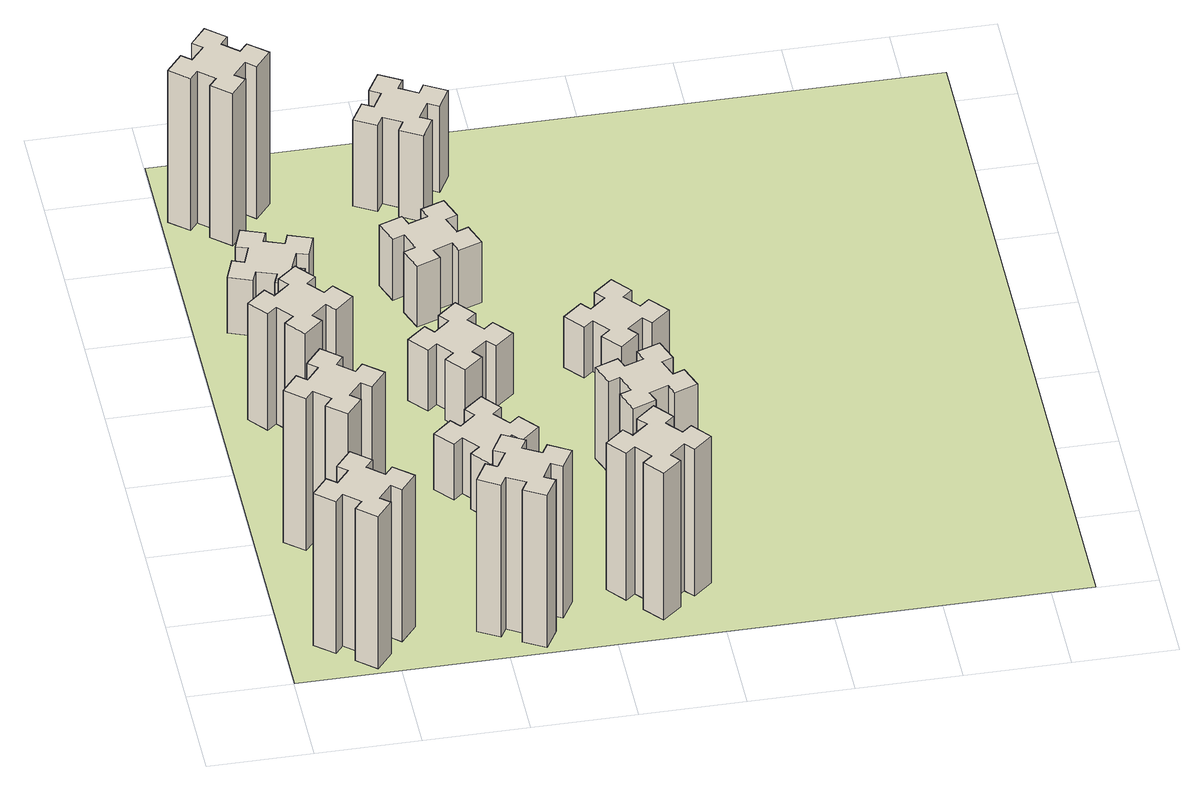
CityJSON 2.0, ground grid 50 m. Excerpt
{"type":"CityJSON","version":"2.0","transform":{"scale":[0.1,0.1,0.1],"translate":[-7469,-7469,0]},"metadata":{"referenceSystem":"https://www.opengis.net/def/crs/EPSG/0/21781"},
"CityObjects":{
"building1":{"type":"Building","attributes":{"class":"1000","function":"1000","usage":"1000","yearOfConstruction":2016,"roofType":"1000","measuredHeight":90,"storeysAboveGround":30,"storeysBelowGround":0},"geometry":[{"type":"Solid","lod":"1","boundaries":[[[[0,1,2,3,4,5,6,7,8,9,10,11,12,13,14,15,16,17,18,19]],[[17,16,20,21]],[[16,15,22,20]],[[15,14,23,22]],[[14,13,24,23]],[[13,12,25,24]],[[12,11,26,25]],[[11,10,27,26]],[[10,9,28,27]],[[9,8,29,28]],[[8,7,30,29]],[[7,6,31,30]],[[6,5,32,31]],[[5,4,33,32]],[[4,3,34,33]],[[3,2,35,34]],[[2,1,36,35]],[[1,0,37,36]],[[0,19,38,37]],[[19,18,39,38]],[[18,17,21,39]],[[24,25,26,27,28,29,30,31,32,33,34,35,36,37,38,39,21,20,22,23]]]]}]},
"building2":{"type":"Building","attributes":{"class":"1000","function":"1000","usage":"1000","yearOfConstruction":2016,"roofType":"1000","measuredHeight":90,"storeysAboveGround":30,"storeysBelowGround":0},"geometry":[{"type":"Solid","lod":"1","boundaries":[[[[40,41,42,43,44,45,46,47,48,49,50,51,52,53,54,55,56,57,58,59]],[[57,56,60,61]],[[56,55,62,60]],[[55,54,63,62]],[[54,53,64,63]],[[53,52,65,64]],[[52,51,66,65]],[[51,50,67,66]],[[50,49,68,67]],[[49,48,69,68]],[[48,47,70,69]],[[47,46,71,70]],[[46,45,72,71]],[[45,44,73,72]],[[44,43,74,73]],[[43,42,75,74]],[[42,41,76,75]],[[41,40,77,76]],[[40,59,78,77]],[[59,58,79,78]],[[58,57,61,79]],[[64,65,66,67,68,69,70,71,72,73,74,75,76,77,78,79,61,60,62,63]]]]}]},
"building3":{"type":"Building","attributes":{"class":"1000","function":"1000","usage":"1000","yearOfConstruction":2016,"roofType":"1000","measuredHeight":69,"storeysAboveGround":30,"storeysBelowGround":0},"geometry":[{"type":"Solid","lod":"1","boundaries":[[[[80,81,82,83,84,85,86,87,88,89,90,91,92,93,94,95,96,97,98,99]],[[97,96,100,101]],[[96,95,102,100]],[[95,94,103,102]],[[94,93,104,103]],[[93,92,105,104]],[[92,91,106,105]],[[91,90,107,106]],[[90,89,108,107]],[[89,88,109,108]],[[88,87,110,109]],[[87,86,111,110]],[[86,85,112,111]],[[85,84,113,112]],[[84,83,114,113]],[[83,82,115,114]],[[82,81,116,115]],[[81,80,117,116]],[[80,99,118,117]],[[99,98,119,118]],[[98,97,101,119]],[[104,105,106,107,108,109,110,111,112,113,114,115,116,117,118,119,101,100,102,103]]]]}]},
"building4":{"type":"Building","attributes":{"class":"1000","function":"1000","usage":"1000","yearOfConstruction":2016,"roofType":"1000","measuredHeight":33,"storeysAboveGround":30,"storeysBelowGround":0},"geometry":[{"type":"Solid","lod":"1","boundaries":[[[[120,121,122,123,124,125,126,127,128,129,130,131,132,133,134,135,136,137,138,139]],[[137,136,140,141]],[[136,135,142,140]],[[135,134,143,142]],[[134,133,144,143]],[[133,132,145,144]],[[132,131,146,145]],[[131,130,147,146]],[[130,129,148,147]],[[129,128,149,148]],[[128,127,150,149]],[[127,126,151,150]],[[126,125,152,151]],[[125,124,153,152]],[[124,123,154,153]],[[123,122,155,154]],[[122,121,156,155]],[[121,120,157,156]],[[120,139,158,157]],[[139,138,159,158]],[[138,137,141,159]],[[144,145,146,147,148,149,150,151,152,153,154,155,156,157,158,159,141,140,142,143]]]]}]},
"building5":{"type":"Building","attributes":{"class":"1000","function":"1000","usage":"1000","yearOfConstruction":2016,"roofType":"1000","measuredHeight":90,"storeysAboveGround":30,"storeysBelowGround":0},"geometry":[{"type":"Solid","lod":"1","boundaries":[[[[160,161,162,163,164,165,166,167,168,169,170,171,172,173,174,175,176,177,178,179]],[[177,176,180,181]],[[176,175,182,180]],[[175,174,183,182]],[[174,173,184,183]],[[173,172,185,184]],[[172,171,186,185]],[[171,170,187,186]],[[170,169,188,187]],[[169,168,189,188]],[[168,167,190,189]],[[167,166,191,190]],[[166,165,192,191]],[[165,164,193,192]],[[164,163,194,193]],[[163,162,195,194]],[[162,161,196,195]],[[161,160,197,196]],[[160,179,198,197]],[[179,178,199,198]],[[178,177,181,199]],[[184,185,186,187,188,189,190,191,192,193,194,195,196,197,198,199,181,180,182,183]]]]}]},
"building6":{"type":"Building","attributes":{"class":"1000","function":"1000","usage":"1000","yearOfConstruction":2016,"roofType":"1000","measuredHeight":90,"storeysAboveGround":30,"storeysBelowGround":0},"geometry":[{"type":"Solid","lod":"1","boundaries":[[[[200,201,202,203,204,205,206,207,208,209,210,211,212,213,214,215,216,217,218,219]],[[217,216,220,221]],[[216,215,222,220]],[[215,214,223,222]],[[214,213,224,223]],[[213,212,225,224]],[[212,211,226,225]],[[211,210,227,226]],[[210,209,228,227]],[[209,208,229,228]],[[208,207,230,229]],[[207,206,231,230]],[[206,205,232,231]],[[205,204,233,232]],[[204,203,234,233]],[[203,202,235,234]],[[202,201,236,235]],[[201,200,237,236]],[[200,219,238,237]],[[219,218,239,238]],[[218,217,221,239]],[[224,225,226,227,228,229,230,231,232,233,234,235,236,237,238,239,221,220,222,223]]]]}]},
"building7":{"type":"Building","attributes":{"class":"1000","function":"1000","usage":"1000","yearOfConstruction":2016,"roofType":"1000","measuredHeight":33,"storeysAboveGround":30,"storeysBelowGround":0},"geometry":[{"type":"Solid","lod":"1","boundaries":[[[[240,241,242,243,244,245,246,247,248,249,250,251,252,253,254,255,256,257,258,259]],[[257,256,260,261]],[[256,255,262,260]],[[255,254,263,262]],[[254,253,264,263]],[[253,252,265,264]],[[252,251,266,265]],[[251,250,267,266]],[[250,249,268,267]],[[249,248,269,268]],[[248,247,270,269]],[[247,246,271,270]],[[246,245,272,271]],[[245,244,273,272]],[[244,243,274,273]],[[243,242,275,274]],[[242,241,276,275]],[[241,240,277,276]],[[240,259,278,277]],[[259,258,279,278]],[[258,257,261,279]],[[264,265,266,267,268,269,270,271,272,273,274,275,276,277,278,279,261,260,262,263]]]]}]},
"building8":{"type":"Building","attributes":{"class":"1000","function":"1000","usage":"1000","yearOfConstruction":2016,"roofType":"1000","measuredHeight":36,"storeysAboveGround":30,"storeysBelowGround":0},"geometry":[{"type":"Solid","lod":"1","boundaries":[[[[280,281,282,283,284,285,286,287,288,289,290,291,292,293,294,295,296,297,298,299]],[[297,296,300,301]],[[296,295,302,300]],[[295,294,303,302]],[[294,293,304,303]],[[293,292,305,304]],[[292,291,306,305]],[[291,290,307,306]],[[290,289,308,307]],[[289,288,309,308]],[[288,287,310,309]],[[287,286,311,310]],[[286,285,312,311]],[[285,284,313,312]],[[284,283,314,313]],[[283,282,315,314]],[[282,281,316,315]],[[281,280,317,316]],[[280,299,318,317]],[[299,298,319,318]],[[298,297,301,319]],[[304,305,306,307,308,309,310,311,312,313,314,315,316,317,318,319,301,300,302,303]]]]}]},
"building9":{"type":"Building","attributes":{"class":"1000","function":"1000","usage":"1000","yearOfConstruction":2016,"roofType":"1000","measuredHeight":87,"storeysAboveGround":30,"storeysBelowGround":0},"geometry":[{"type":"Solid","lod":"1","boundaries":[[[[320,321,322,323,324,325,326,327,328,329,330,331,332,333,334,335,336,337,338,339]],[[337,336,340,341]],[[336,335,342,340]],[[335,334,343,342]],[[334,333,344,343]],[[333,332,345,344]],[[332,331,346,345]],[[331,330,347,346]],[[330,329,348,347]],[[329,328,349,348]],[[328,327,350,349]],[[327,326,351,350]],[[326,325,352,351]],[[325,324,353,352]],[[324,323,354,353]],[[323,322,355,354]],[[322,321,356,355]],[[321,320,357,356]],[[320,339,358,357]],[[339,338,359,358]],[[338,337,341,359]],[[344,345,346,347,348,349,350,351,352,353,354,355,356,357,358,359,341,340,342,343]]]]}]},
"building10":{"type":"Building","attributes":{"class":"1000","function":"1000","usage":"1000","yearOfConstruction":2016,"roofType":"1000","measuredHeight":36,"storeysAboveGround":30,"storeysBelowGround":0},"geometry":[{"type":"Solid","lod":"1","boundaries":[[[[360,361,362,363,364,365,366,367,368,369,370,371,372,373,374,375,376,377,378,379]],[[377,376,380,381]],[[376,375,382,380]],[[375,374,383,382]],[[374,373,384,383]],[[373,372,385,384]],[[372,371,386,385]],[[371,370,387,386]],[[370,369,388,387]],[[369,368,389,388]],[[368,367,390,389]],[[367,366,391,390]],[[366,365,392,391]],[[365,364,393,392]],[[364,363,394,393]],[[363,362,395,394]],[[362,361,396,395]],[[361,360,397,396]],[[360,379,398,397]],[[379,378,399,398]],[[378,377,381,399]],[[384,385,386,387,388,389,390,391,392,393,394,395,396,397,398,399,381,380,382,383]]]]}]},
"building11":{"type":"Building","attributes":{"class":"1000","function":"1000","usage":"1000","yearOfConstruction":2016,"roofType":"1000","measuredHeight":51,"storeysAboveGround":30,"storeysBelowGround":0},"geometry":[{"type":"Solid","lod":"1","boundaries":[[[[400,401,402,403,404,405,406,407,408,409,410,411,412,413,414,415,416,417,418,419]],[[417,416,420,421]],[[416,415,422,420]],[[415,414,423,422]],[[414,413,424,423]],[[413,412,425,424]],[[412,411,426,425]],[[411,410,427,426]],[[410,409,428,427]],[[409,408,429,428]],[[408,407,430,429]],[[407,406,431,430]],[[406,405,432,431]],[[405,404,433,432]],[[404,403,434,433]],[[403,402,435,434]],[[402,401,436,435]],[[401,400,437,436]],[[400,419,438,437]],[[419,418,439,438]],[[418,417,421,439]],[[424,425,426,427,428,429,430,431,432,433,434,435,436,437,438,439,421,420,422,423]]]]}]},
"building12":{"type":"Building","attributes":{"class":"1000","function":"1000","usage":"1000","yearOfConstruction":2016,"roofType":"1000","measuredHeight":54,"storeysAboveGround":30,"storeysBelowGround":0},"geometry":[{"type":"Solid","lod":"1","boundaries":[[[[440,441,442,443,444,445,446,447,448,449,450,451,452,453,454,455,456,457,458,459]],[[457,456,460,461]],[[456,455,462,460]],[[455,454,463,462]],[[454,453,464,463]],[[453,452,465,464]],[[452,451,466,465]],[[451,450,467,466]],[[450,449,468,467]],[[449,448,469,468]],[[448,447,470,469]],[[447,446,471,470]],[[446,445,472,471]],[[445,444,473,472]],[[444,443,474,473]],[[443,442,475,474]],[[442,441,476,475]],[[441,440,477,476]],[[440,459,478,477]],[[459,458,479,478]],[[458,457,461,479]],[[464,465,466,467,468,469,470,471,472,473,474,475,476,477,478,479,461,460,462,463]]]]}]},
"building13":{"type":"Building","attributes":{"class":"1000","function":"1000","usage":"1000","yearOfConstruction":2016,"roofType":"1000","measuredHeight":30,"storeysAboveGround":30,"storeysBelowGround":0},"geometry":[{"type":"Solid","lod":"1","boundaries":[[[[480,481,482,483,484,485,486,487,488,489,490,491,492,493,494,495,496,497,498,499]],[[497,496,500,501]],[[496,495,502,500]],[[495,494,503,502]],[[494,493,504,503]],[[493,492,505,504]],[[492,491,506,505]],[[491,490,507,506]],[[490,489,508,507]],[[489,488,509,508]],[[488,487,510,509]],[[487,486,511,510]],[[486,485,512,511]],[[485,484,513,512]],[[484,483,514,513]],[[483,482,515,514]],[[482,481,516,515]],[[481,480,517,516]],[[480,499,518,517]],[[499,498,519,518]],[[498,497,501,519]],[[504,505,506,507,508,509,510,511,512,513,514,515,516,517,518,519,501,500,502,503]]]]}]},
"landuse1":{"type":"LandUse","attributes":{"name":"plot1","function":"1010"},"geometry":[{"type":"MultiSurface","lod":"1","boundaries":[[[520,521,522,523]]]}]}
},
"vertices":[
[484,327,0],[408,392,0],[446,438,0],[354,515,0],[277,423,0],[323,384,0],[259,308,0],[213,346,0],[136,254,0],[228,177,0],[266,223,0],[343,159,0],[304,113,0],[396,36,0],[473,128,0],[427,166,0],[492,243,0],[538,204,0],[615,296,0],[523,373,0],[492,243,900],[538,204,900],[427,166,900],[473,128,900],[396,36,900],[304,113,900],[343,159,900],[266,223,900],[228,177,900],[136,254,900],[213,346,900],[259,308,900],[323,384,900],[277,423,900],[354,515,900],[446,438,900],[408,392,900],[484,327,900],[523,373,900],[615,296,900],
[484,1067,0],[408,1132,0],[446,1178,0],[354,1255,0],[277,1163,0],[323,1124,0],[259,1048,0],[213,1086,0],[136,994,0],[228,917,0],[266,963,0],[343,899,0],[304,853,0],[396,776,0],[473,868,0],[427,906,0],[492,983,0],[538,944,0],[615,1036,0],[523,1113,0],[492,983,900],[538,944,900],[427,906,900],[473,868,900],[396,776,900],[304,853,900],[343,899,900],[266,963,900],[228,917,900],[136,994,900],[213,1086,900],[259,1048,900],[323,1124,900],[277,1163,900],[354,1255,900],[446,1178,900],[408,1132,900],[484,1067,900],[523,1113,900],[615,1036,900],
[492,1888,0],[427,1964,0],[473,2003,0],[396,2095,0],[304,2018,0],[343,1972,0],[266,1907,0],[228,1953,0],[136,1876,0],[213,1784,0],[259,1823,0],[323,1746,0],[277,1708,0],[354,1616,0],[446,1693,0],[408,1739,0],[484,1803,0],[523,1757,0],[615,1834,0],[538,1926,0],[484,1803,690],[523,1757,690],[408,1739,690],[446,1693,690],[354,1616,690],[277,1708,690],[323,1746,690],[259,1823,690],[213,1784,690],[136,1876,690],[228,1953,690],[266,1907,690],[343,1972,690],[304,2018,690],[396,2095,690],[473,2003,690],[427,1964,690],[492,1888,690],[538,1926,690],[615,1834,690],
[291,2509,0],[385,2475,0],[364,2419,0],[477,2377,0],[518,2490,0],[462,2511,0],[496,2605,0],[552,2584,0],[593,2697,0],[480,2738,0],[460,2682,0],[366,2716,0],[387,2772,0],[274,2813,0],[233,2700,0],[289,2680,0],[255,2586,0],[199,2607,0],[157,2494,0],[270,2453,0],[255,2586,330],[199,2607,330],[289,2680,330],[233,2700,330],[274,2813,330],[387,2772,330],[366,2716,330],[460,2682,330],[480,2738,330],[593,2697,330],[552,2584,330],[496,2605,330],[462,2511,330],[518,2490,330],[477,2377,330],[364,2419,330],[385,2475,330],[291,2509,330],[270,2453,330],[157,2494,330],
[1214,346,0],[1127,396,0],[1157,448,0],[1053,508,0],[993,404,0],[1045,374,0],[995,287,0],[943,317,0],[883,213,0],[987,153,0],[1017,205,0],[1104,155,0],[1074,103,0],[1178,43,0],[1238,147,0],[1186,177,0],[1236,264,0],[1288,234,0],[1348,338,0],[1244,398,0],[1236,264,900],[1288,234,900],[1186,177,900],[1238,147,900],[1178,43,900],[1074,103,900],[1104,155,900],[1017,205,900],[987,153,900],[883,213,900],[943,317,900],[995,287,900],[1045,374,900],[993,404,900],[1053,508,900],[1157,448,900],[1127,396,900],[1214,346,900],[1244,398,900],[1348,338,900],
[384,3387,0],[308,3452,0],[346,3498,0],[254,3575,0],[177,3483,0],[223,3444,0],[159,3368,0],[113,3406,0],[36,3314,0],[128,3237,0],[166,3283,0],[243,3219,0],[204,3173,0],[296,3096,0],[373,3188,0],[327,3226,0],[392,3303,0],[438,3264,0],[515,3356,0],[423,3433,0],[392,3303,900],[438,3264,900],[327,3226,900],[373,3188,900],[296,3096,900],[204,3173,900],[243,3219,900],[166,3283,900],[128,3237,900],[36,3314,900],[113,3406,900],[159,3368,900],[223,3444,900],[177,3483,900],[254,3575,900],[346,3498,900],[308,3452,900],[384,3387,900],[423,3433,900],[515,3356,900],
[1083,1332,0],[1006,1267,0],[968,1313,0],[876,1236,0],[953,1144,0],[999,1183,0],[1063,1106,0],[1017,1068,0],[1094,976,0],[1186,1053,0],[1148,1099,0],[1224,1163,0],[1263,1117,0],[1355,1194,0],[1278,1286,0],[1232,1248,0],[1167,1324,0],[1213,1363,0],[1136,1455,0],[1044,1378,0],[1167,1324,330],[1213,1363,330],[1232,1248,330],[1278,1286,330],[1355,1194,330],[1263,1117,330],[1224,1163,330],[1148,1099,330],[1186,1053,330],[1094,976,330],[1017,1068,330],[1063,1106,330],[999,1183,330],[953,1144,330],[876,1236,330],[968,1313,330],[1006,1267,330],[1083,1332,330],[1044,1378,330],[1136,1455,330],
[1083,1972,0],[1006,1907,0],[968,1953,0],[876,1876,0],[953,1784,0],[999,1823,0],[1063,1746,0],[1017,1708,0],[1094,1616,0],[1186,1693,0],[1148,1739,0],[1224,1803,0],[1263,1757,0],[1355,1834,0],[1278,1926,0],[1232,1888,0],[1167,1964,0],[1213,2003,0],[1136,2095,0],[1044,2018,0],[1167,1964,360],[1213,2003,360],[1232,1888,360],[1278,1926,360],[1355,1834,360],[1263,1757,360],[1224,1803,360],[1148,1739,360],[1186,1693,360],[1094,1616,360],[1017,1708,360],[1063,1746,360],[999,1823,360],[953,1784,360],[876,1876,360],[968,1953,360],[1006,1907,360],[1083,1972,360],[1044,2018,360],[1136,2095,360],
[1639,343,0],[1703,266,0],[1657,228,0],[1734,136,0],[1826,213,0],[1788,259,0],[1864,323,0],[1903,277,0],[1995,354,0],[1918,446,0],[1872,408,0],[1807,484,0],[1853,523,0],[1776,615,0],[1684,538,0],[1723,492,0],[1646,427,0],[1608,473,0],[1516,396,0],[1593,304,0],[1646,427,870],[1608,473,870],[1723,492,870],[1684,538,870],[1776,615,870],[1853,523,870],[1807,484,870],[1872,408,870],[1918,446,870],[1995,354,870],[1903,277,870],[1864,323,870],[1788,259,870],[1826,213,870],[1734,136,870],[1657,228,870],[1703,266,870],[1639,343,870],[1593,304,870],[1516,396,870],
[1106,2475,0],[1200,2509,0],[1220,2453,0],[1333,2494,0],[1292,2607,0],[1236,2586,0],[1202,2680,0],[1258,2700,0],[1217,2813,0],[1104,2772,0],[1125,2716,0],[1031,2682,0],[1010,2738,0],[897,2697,0],[939,2584,0],[995,2605,0],[1029,2511,0],[973,2490,0],[1014,2377,0],[1127,2419,0],[1029,2511,360],[973,2490,360],[995,2605,360],[939,2584,360],[897,2697,360],[1010,2738,360],[1031,2682,360],[1125,2716,360],[1104,2772,360],[1217,2813,360],[1258,2700,360],[1202,2680,360],[1236,2586,360],[1292,2607,360],[1333,2494,360],[1220,2453,360],[1200,2509,360],[1106,2475,360],[1127,2419,360],[1014,2377,360],
[1214,3406,0],[1127,3456,0],[1157,3508,0],[1053,3568,0],[993,3464,0],[1045,3434,0],[995,3347,0],[943,3377,0],[883,3273,0],[987,3213,0],[1017,3265,0],[1104,3215,0],[1074,3163,0],[1178,3103,0],[1238,3207,0],[1186,3237,0],[1236,3324,0],[1288,3294,0],[1348,3398,0],[1244,3458,0],[1236,3324,510],[1288,3294,510],[1186,3237,510],[1238,3207,510],[1178,3103,510],[1074,3163,510],[1104,3215,510],[1017,3265,510],[987,3213,510],[883,3273,510],[943,3377,510],[995,3347,510],[1045,3434,510],[993,3464,510],[1053,3568,510],[1157,3508,510],[1127,3456,510],[1214,3406,510],[1244,3458,510],[1348,3398,510],
[1976,1206,0],[1942,1300,0],[1998,1320,0],[1957,1433,0],[1844,1392,0],[1865,1336,0],[1771,1302,0],[1750,1358,0],[1637,1317,0],[1679,1204,0],[1735,1225,0],[1769,1131,0],[1713,1110,0],[1754,997,0],[1867,1039,0],[1846,1095,0],[1940,1129,0],[1960,1073,0],[2073,1114,0],[2032,1227,0],[1940,1129,540],[1960,1073,540],[1846,1095,540],[1867,1039,540],[1754,997,540],[1713,1110,540],[1769,1131,540],[1735,1225,540],[1679,1204,540],[1637,1317,540],[1750,1358,540],[1771,1302,540],[1865,1336,540],[1844,1392,540],[1957,1433,540],[1998,1320,540],[1942,1300,540],[1976,1206,540],[2032,1227,540],[2073,1114,540],
[1972,1988,0],[1907,2064,0],[1953,2103,0],[1876,2195,0],[1784,2118,0],[1823,2072,0],[1746,2007,0],[1708,2053,0],[1616,1976,0],[1693,1884,0],[1739,1923,0],[1803,1846,0],[1757,1808,0],[1834,1716,0],[1926,1793,0],[1888,1839,0],[1964,1903,0],[2003,1857,0],[2095,1934,0],[2018,2026,0],[1964,1903,300],[2003,1857,300],[1888,1839,300],[1926,1793,300],[1834,1716,300],[1757,1808,300],[1803,1846,300],[1739,1923,300],[1693,1884,300],[1616,1976,300],[1708,2053,300],[1746,2007,300],[1823,2072,300],[1784,2118,300],[1876,2195,300],[1953,2103,300],[1907,2064,300],[1972,1988,300],[2018,2026,300],[2095,1934,300],
[5,3705,0],[3705,3705,0],[3705,5,0],[5,5,0]
]}
